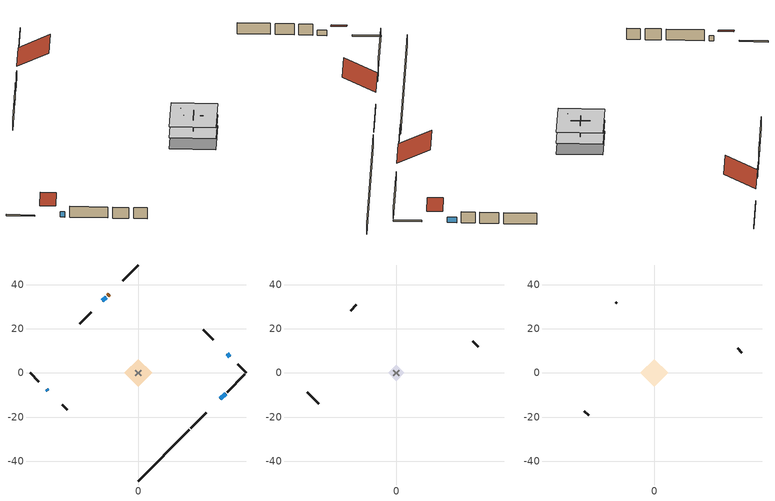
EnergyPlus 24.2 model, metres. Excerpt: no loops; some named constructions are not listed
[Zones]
conditioned space
 floor adiabatic (AdiabaticFloorConstruction): -6.28,0 0,6.28 6.28,0 0,-6.28 z0.3
 floor foundation (Slab2 construction): -6.28,0 0,6.28 6.28,0 0,-6.28 z-2.13
 wall outside (RimJoist1 construction): 23.83,-25.11 30.85,-18.09 z0.3:0.61
 wall outside (RimJoist2 construction): -48.94,0 -45.04,-3.9 z0.3:0.61
 wall outside (RimJoist3 construction): 0,48.94 -7.03,41.91 z0.3:0.61
 wall outside (RimJoist4 construction): 48.94,0 45.04,3.9 z0.3:0.61
 wall outside (AdiabaticWallConstruction 1): -13.23,35.71 -13.88,35.06 z0.3:2.34
 wall outside (AdiabaticWallConstruction): 37.24,-11.7 39.61,-9.33 z0.3:1.43; -41.56,-7.38 -40.94,-8 z0.3:1.46; -14.53,34.41 -16.28,32.66 z0.3:1.4; 41.56,7.38 40.32,8.62 z0.3:1.49
 wall outside (Wall3 construction): 40.27,-8.67 48.28,-0.66 z0.3:2.74
 wall outside (Wall4 construction): -34.45,-14.49 -32.27,-16.67 z0.3:2.74
 wall outside (Wall7 construction): -21.32,27.62 -26.52,22.42 z0.3:2.74
 wall outside (Wall8 construction): 33.9,15.04 29.45,19.49 z0.3:2.74
 wall foundation (FoundationWall1 construction): 0,-48.94 23.17,-25.77 z-2.13:0.3
 wall to garage (Wall5 construction): 1.29,1.29 -1.29,-1.29 z0.3:2.74
 wall to garage (Wall6 construction): -1.29,1.29 1.29,-1.29 z0.3:2.74
 window (WindowConstruction): 37.24,-11.7 39.61,-9.33 z0.3:1.43
 window (WindowConstruction 1): -41.56,-7.38 -40.94,-8 z0.3:1.46
 window (WindowConstruction 2): -14.53,34.41 -16.28,32.66 z0.3:1.4
 window (WindowConstruction 3): 41.56,7.38 40.32,8.62 z0.3:1.49
 door (Door): -13.23,35.71 -13.88,35.06 z0.3:2.34
 ceiling adiabatic (AdiabaticFloorConstruction): 0,-6.28 6.28,0 0,6.28 -6.28,0 z0.3
garage
 floor foundation (Slab1 construction): -3.66,0 0,3.66 3.66,0 0,-3.66 z0
 wall outside (Wall1 construction): -40.28,-8.66 -35.11,-13.83 z0.3:2.74
 wall outside (Wall12 construction): 37.15,11.79 34.56,14.38 z0.3:2.74
 wall outside (Wall2 construction): -18.07,30.87 -20.66,28.28 z0.3:2.74
attic - vented
 floor to garage (Floor1 construction): -3.66,0 0,3.66 3.66,0 0,-3.66 z2.74
 floor to conditioned space (Floor2 construction Reversed): -6.28,0 0,6.28 6.28,0 0,-6.28 z2.74
 wall outside (Wall10 construction): 39.66,9.28 37.8,11.14 z0.3:2.74
 wall outside (Wall11 construction): -16.93,32.01 -17.42,31.52 z0.3:2.74
 wall outside (Wall9 construction): -31.62,-17.32 -29.76,-19.18 z0.3:2.74
 roof outside (Roof1 construction): 36.59,-12.35,2.74 32.05,-7.81,5.95 26.97,-12.89,5.95 31.51,-17.43,2.74
 roof outside (Roof2 construction): -42.22,-6.72,2.74 -40.29,-4.79,4.11 -42.45,-2.62,4.11 -44.38,-4.56,2.74
 roof outside (Roof3 construction): 42.22,6.72,2.74 40.29,4.79,4.11 42.45,2.62,4.11 44.38,4.56,2.74
 roof outside (Roof4 construction): -12.57,36.37,2.74 -8.2,31.99,5.84 -3.31,36.88,5.84 -7.68,41.26,2.74
[Material] Roughness=Rough; Thermal Absorptance=0.9
Name | Thickness {m} | Conductivity {W/m-K} | Density {kg/m3} | Specific Heat {J/kg-K} | Solar Absorptance | Visible Absorptance
ceiling loosefill ins | 0.0846667 | 0.0480833 | 16.02 | 1046.75 | 0.7 | 0.7
ceiling stud and cavity 1 | 0.1397 | 0.0920385 | 65.682 | 1177.47 | 0.7 | 0.7
gypsum board | 0.0127 | 0.160291 | 801 | 837.4 | 0.6 | 0.6
osb sheathing 0.5 in. 2; osb sheathing 0.5 in. 3 | 0.0127 | 0.115458 | 512.64 | 1214.23 | 0.7 | 0.7
wall stud and cavity 2 | 0.1397 | 0.335416 | 139.0536 | 1170.24 | 0.7 | 0.7
[Construction]
Floor2 construction: ceiling loosefill ins, ceiling stud and cavity 1, gypsum board
Wall5 construction Reversed: gypsum board, wall stud and cavity 2, osb sheathing 0.5 in. 2
Wall6 construction Reversed: gypsum board, wall stud and cavity 2, osb sheathing 0.5 in. 3
[EnergyManagementSystem:OutputVariable] Update Frequency=ZoneTimestep
Name | EMS Variable | Type of Data in Variable | EMS Program or Subroutine | Units
loads_htg_windows_conduction_annual_outvar; loads_htg_windows_conduction_timeseries_outvar | loads_htg_windows_conduction | Summed | component_loads_program | J
loads_htg_windows_solar_annual_outvar; loads_htg_windows_solar_timeseries_outvar | loads_htg_windows_solar | Summed | component_loads_program | J
loads_htg_skylights_conduction_annual_outvar; loads_htg_skylights_conduction_timeseries_outvar | loads_htg_skylights_conduction | Summed | component_loads_program | J
loads_htg_skylights_solar_annual_outvar; loads_htg_skylights_solar_timeseries_outvar | loads_htg_skylights_solar | Summed | component_loads_program | J
loads_htg_floors_annual_outvar; loads_htg_floors_timeseries_outvar | loads_htg_floors | Summed | component_loads_program | J
loads_htg_slabs_annual_outvar; loads_htg_slabs_timeseries_outvar | loads_htg_slabs | Summed | component_loads_program | J
loads_htg_internal_mass_annual_outvar; loads_htg_internal_mass_timeseries_outvar | loads_htg_internal_mass | Summed | component_loads_program | J
loads_htg_infil_annual_outvar; loads_htg_infil_timeseries_outvar | loads_htg_infil | Summed | component_loads_program | J
loads_htg_natvent_annual_outvar; loads_htg_natvent_timeseries_outvar | loads_htg_natvent | Summed | component_loads_program | J
loads_htg_mechvent_annual_outvar; loads_htg_mechvent_timeseries_outvar | loads_htg_mechvent | Summed | component_loads_program | J
loads_htg_whf_annual_outvar; loads_htg_whf_timeseries_outvar | loads_htg_whf | Summed | component_loads_program | J
loads_htg_ducts_annual_outvar; loads_htg_ducts_timeseries_outvar | loads_htg_ducts | Summed | component_loads_program | J
loads_htg_intgains_annual_outvar; loads_htg_intgains_timeseries_outvar | loads_htg_intgains | Summed | component_loads_program | J
loads_htg_lighting_annual_outvar; loads_htg_lighting_timeseries_outvar | loads_htg_lighting | Summed | component_loads_program | J
loads_clg_roofs_annual_outvar; loads_clg_roofs_timeseries_outvar | loads_clg_roofs | Summed | component_loads_program | J
loads_clg_ceilings_annual_outvar; loads_clg_ceilings_timeseries_outvar | loads_clg_ceilings | Summed | component_loads_program | J
loads_clg_walls_annual_outvar; loads_clg_walls_timeseries_outvar | loads_clg_walls | Summed | component_loads_program | J
loads_clg_rim_joists_annual_outvar; loads_clg_rim_joists_timeseries_outvar | loads_clg_rim_joists | Summed | component_loads_program | J
loads_clg_foundation_walls_annual_outvar; loads_clg_foundation_walls_timeseries_outvar | loads_clg_foundation_walls | Summed | component_loads_program | J
loads_clg_doors_annual_outvar; loads_clg_doors_timeseries_outvar | loads_clg_doors | Summed | component_loads_program | J
loads_clg_windows_conduction_annual_outvar; loads_clg_windows_conduction_timeseries_outvar | loads_clg_windows_conduction | Summed | component_loads_program | J
loads_clg_windows_solar_annual_outvar; loads_clg_windows_solar_timeseries_outvar | loads_clg_windows_solar | Summed | component_loads_program | J
loads_clg_skylights_conduction_annual_outvar; loads_clg_skylights_conduction_timeseries_outvar | loads_clg_skylights_conduction | Summed | component_loads_program | J
loads_clg_skylights_solar_annual_outvar; loads_clg_skylights_solar_timeseries_outvar | loads_clg_skylights_solar | Summed | component_loads_program | J
loads_clg_floors_annual_outvar; loads_clg_floors_timeseries_outvar | loads_clg_floors | Summed | component_loads_program | J
loads_clg_slabs_annual_outvar; loads_clg_slabs_timeseries_outvar | loads_clg_slabs | Summed | component_loads_program | J
loads_clg_internal_mass_annual_outvar; loads_clg_internal_mass_timeseries_outvar | loads_clg_internal_mass | Summed | component_loads_program | J
loads_clg_infil_annual_outvar; loads_clg_infil_timeseries_outvar | loads_clg_infil | Summed | component_loads_program | J
loads_clg_natvent_annual_outvar; loads_clg_natvent_timeseries_outvar | loads_clg_natvent | Summed | component_loads_program | J
loads_clg_mechvent_annual_outvar; loads_clg_mechvent_timeseries_outvar | loads_clg_mechvent | Summed | component_loads_program | J
loads_clg_whf_annual_outvar; loads_clg_whf_timeseries_outvar | loads_clg_whf | Summed | component_loads_program | J
loads_clg_ducts_annual_outvar; loads_clg_ducts_timeseries_outvar | loads_clg_ducts | Summed | component_loads_program | J
loads_clg_intgains_annual_outvar; loads_clg_intgains_timeseries_outvar | loads_clg_intgains | Summed | component_loads_program | J
loads_clg_lighting_annual_outvar; loads_clg_lighting_timeseries_outvar | loads_clg_lighting | Summed | component_loads_program | J
loads_htg_tot_annual_outvar; loads_htg_tot_timeseries_outvar | loads_htg_tot | Summed | total_loads_program | J
loads_clg_tot_annual_outvar; loads_clg_tot_timeseries_outvar | loads_clg_tot | Summed | total_loads_program | J
total_infil_flow_rate_timeseries_outvar | total_infil_flow_rate | Averaged | total_airflows_program | m^3/s
total_mechvent_flow_rate_timeseries_outvar | total_mechvent_flow_rate | Averaged | total_airflows_program | m^3/s
total_natvent_flow_rate_timeseries_outvar | total_natvent_flow_rate | Averaged | total_airflows_program | m^3/s
total_whf_flow_rate_timeseries_outvar | total_whf_flow_rate | Averaged | total_airflows_program | m^3/s
[Schedule:Day:Interval]
trans schedule winter=0.85 summer=0.7 day; trans schedule winter=0.85 summer=0.7 day 2: No, 24:00, 0.85
trans schedule winter=0.85 summer=0.7 day 1: No, 24:00, 0.7
trans schedule winter=0.85 summer=0.7 default day; mech vent bath fan 0 schedule default day; mech vent range fan 0 schedule default day; misc pool pump schedule default day; general water use schedule default day; cooling season schedule day; cooling season schedule day 2; cooling season schedule default day; exterior lighting schedule default day; natural vent schedule default day: No, 24:00, 0
mech vent bath fan 0 schedule day: No, 01:00, 1, 24:00, 0
mech vent range fan 0 schedule day: No, 18:00, 0, 19:00, 1, 24:00, 0
misc pool pump schedule day; misc pool pump schedule day 10: No, 03:00, 0.0234796, 04:00, 0.0313062, 05:00, 0.0626123, 06:00, 0.117398, 07:00, 0.20349, 08:00, 0.344368, 09:00, 0.657429, 10:00, 0.947011, 11:00, 0.993971, 12:00, 0.947011, 13:00, 0.939185, 14:00, 0.704389, 15:00, 0.586991, 16:00, 0.477419, 17:00, 0.289582, 18:00, 0.18001, 19:00, 0.101745, 20:00, 0.0626123, 21:00, 0.0313062, 24:00, 0.0234796
misc pool pump schedule day 1: No, 03:00, 0.023622, 04:00, 0.0314961, 05:00, 0.0629921, 06:00, 0.11811, 07:00, 0.204724, 08:00, 0.346457, 09:00, 0.661417, 10:00, 0.952756, 11:00, 1, 12:00, 0.952756, 13:00, 0.944882, 14:00, 0.708661, 15:00, 0.590551, 16:00, 0.480315, 17:00, 0.291339, 18:00, 0.181102, 19:00, 0.102362, 20:00, 0.0629921, 21:00, 0.0314961, 24:00, 0.023622
misc pool pump schedule day 2; misc pool pump schedule day 4: No, 03:00, 0.0206108, 04:00, 0.0274811, 05:00, 0.0549621, 06:00, 0.103054, 07:00, 0.178627, 08:00, 0.302292, 09:00, 0.577102, 10:00, 0.831302, 11:00, 0.872524, 12:00, 0.831302, 13:00, 0.824432, 14:00, 0.618324, 15:00, 0.51527, 16:00, 0.419086, 17:00, 0.2542, 18:00, 0.158016, 19:00, 0.0893134, 20:00, 0.0549621, 21:00, 0.0274811, 24:00, 0.0206108
misc pool pump schedule day 3: No, 03:00, 0.0205498, 04:00, 0.0273997, 05:00, 0.0547994, 06:00, 0.102749, 07:00, 0.178098, 08:00, 0.301396, 09:00, 0.575393, 10:00, 0.82884, 11:00, 0.86994, 12:00, 0.82884, 13:00, 0.82199, 14:00, 0.616493, 15:00, 0.513744, 16:00, 0.417845, 17:00, 0.253447, 18:00, 0.157548, 19:00, 0.0890489, 20:00, 0.0547994, 21:00, 0.0273997, 24:00, 0.0205498
misc pool pump schedule day 5; misc pool pump schedule day 7: No, 03:00, 0.0180675, 04:00, 0.02409, 05:00, 0.04818, 06:00, 0.0903375, 07:00, 0.156585, 08:00, 0.26499, 09:00, 0.50589, 10:00, 0.728723, 11:00, 0.764858, 12:00, 0.728723, 13:00, 0.7227, 14:00, 0.542025, 15:00, 0.451688, 16:00, 0.367373, 17:00, 0.222833, 18:00, 0.138518, 19:00, 0.0782925, 20:00, 0.04818, 21:00, 0.02409, 24:00, 0.0180675
misc pool pump schedule day 6: No, 03:00, 0.0179658, 04:00, 0.0239544, 05:00, 0.0479087, 06:00, 0.0898289, 07:00, 0.155703, 08:00, 0.263498, 09:00, 0.503042, 10:00, 0.72462, 11:00, 0.760551, 12:00, 0.72462, 13:00, 0.718631, 14:00, 0.538973, 15:00, 0.449144, 16:00, 0.365304, 17:00, 0.221578, 18:00, 0.137738, 19:00, 0.0778517, 20:00, 0.0479087, 21:00, 0.0239544, 24:00, 0.0179658
misc pool pump schedule day 8: No, 03:00, 0.0198987, 04:00, 0.0265316, 05:00, 0.0530631, 06:00, 0.0994934, 07:00, 0.172455, 08:00, 0.291847, 09:00, 0.557163, 10:00, 0.80258, 11:00, 0.842377, 12:00, 0.80258, 13:00, 0.795947, 14:00, 0.59696, 15:00, 0.497467, 16:00, 0.404606, 17:00, 0.245417, 18:00, 0.152557, 19:00, 0.0862276, 20:00, 0.0530631, 21:00, 0.0265316, 24:00, 0.0198987
misc pool pump schedule day 9: No, 03:00, 0.0198173, 04:00, 0.0264231, 05:00, 0.0528461, 06:00, 0.0990865, 07:00, 0.17175, 08:00, 0.290654, 09:00, 0.554884, 10:00, 0.799297, 11:00, 0.838932, 12:00, 0.799297, 13:00, 0.792692, 14:00, 0.594519, 15:00, 0.495432, 16:00, 0.402952, 17:00, 0.244413, 18:00, 0.151933, 19:00, 0.0858749, 20:00, 0.0528461, 21:00, 0.0264231, 24:00, 0.0198173
general water use schedule day: No, 01:00, 0.315068, 03:00, 0.287671, 04:00, 0.342466, 05:00, 0.369863, 06:00, 0.520548, 07:00, 0.60274, 08:00, 0.534247, 10:00, 0.506849, 11:00, 0.465753, 14:00, 0.479452, 15:00, 0.534247, 16:00, 0.589041, 17:00, 0.69863, 18:00, 0.876712, 19:00, 0.890411, 20:00, 0.986301, 21:00, 1, 22:00, 0.863014, 23:00, 0.616438, 24:00, 0.465753
cooling season schedule day 1; natural vent schedule day: No, 24:00, 1
exterior lighting schedule day: No, 01:00, 0.566667, 03:00, 0.524167, 05:00, 0.495833, 06:00, 0.5525, 07:00, 0.623333, 08:00, 0.580833, 09:00, 0.439167, 10:00, 0.354167, 12:00, 0.34, 13:00, 0.354167, 14:00, 0.396667, 15:00, 0.425, 16:00, 0.495833, 17:00, 0.623333, 18:00, 0.793333, 19:00, 0.906667, 20:00, 0.963333, 21:00, 0.991667, 22:00, 0.920833, 23:00, 0.793333, 24:00, 0.665833
exterior lighting schedule day 1: No, 01:00, 0.528571, 03:00, 0.488929, 05:00, 0.4625, 06:00, 0.515357, 07:00, 0.581429, 08:00, 0.541786, 09:00, 0.409643, 10:00, 0.330357, 12:00, 0.317143, 13:00, 0.330357, 14:00, 0.37, 15:00, 0.396429, 16:00, 0.4625, 17:00, 0.581429, 18:00, 0.74, 19:00, 0.845714, 20:00, 0.898571, 21:00, 0.925, 22:00, 0.858929, 23:00, 0.74, 24:00, 0.621071
exterior lighting schedule day 10: No, 01:00, 0.552381, 03:00, 0.510952, 05:00, 0.483333, 06:00, 0.538571, 07:00, 0.607619, 08:00, 0.56619, 09:00, 0.428095, 10:00, 0.345238, 12:00, 0.331429, 13:00, 0.345238, 14:00, 0.386667, 15:00, 0.414286, 16:00, 0.483333, 17:00, 0.607619, 18:00, 0.773333, 19:00, 0.88381, 20:00, 0.939048, 21:00, 0.966667, 22:00, 0.897619, 23:00, 0.773333, 24:00, 0.649048
exterior lighting schedule day 11: No, 01:00, 0.571429, 03:00, 0.528571, 05:00, 0.5, 06:00, 0.557143, 07:00, 0.628571, 08:00, 0.585714, 09:00, 0.442857, 10:00, 0.357143, 12:00, 0.342857, 13:00, 0.357143, 14:00, 0.4, 15:00, 0.428571, 16:00, 0.5, 17:00, 0.628571, 18:00, 0.8, 19:00, 0.914286, 20:00, 0.971429, 21:00, 1, 22:00, 0.928571, 23:00, 0.8, 24:00, 0.671429
exterior lighting schedule day 2: No, 01:00, 0.485714, 03:00, 0.449286, 05:00, 0.425, 06:00, 0.473571, 07:00, 0.534286, 08:00, 0.497857, 09:00, 0.376429, 10:00, 0.303571, 12:00, 0.291429, 13:00, 0.303571, 14:00, 0.34, 15:00, 0.364286, 16:00, 0.425, 17:00, 0.534286, 18:00, 0.68, 19:00, 0.777143, 20:00, 0.825714, 21:00, 0.85, 22:00, 0.789286, 23:00, 0.68, 24:00, 0.570714
exterior lighting schedule day 3: No, 01:00, 0.442857, 03:00, 0.409643, 05:00, 0.3875, 06:00, 0.431786, 07:00, 0.487143, 08:00, 0.453929, 09:00, 0.343214, 10:00, 0.276786, 12:00, 0.265714, 13:00, 0.276786, 14:00, 0.31, 15:00, 0.332143, 16:00, 0.3875, 17:00, 0.487143, 18:00, 0.62, 19:00, 0.708571, 20:00, 0.752857, 21:00, 0.775, 22:00, 0.719643, 23:00, 0.62, 24:00, 0.520357
exterior lighting schedule day 4: No, 01:00, 0.4, 03:00, 0.37, 05:00, 0.35, 06:00, 0.39, 07:00, 0.44, 08:00, 0.41, 09:00, 0.31, 10:00, 0.25, 12:00, 0.24, 13:00, 0.25, 14:00, 0.28, 15:00, 0.3, 16:00, 0.35, 17:00, 0.44, 18:00, 0.56, 19:00, 0.64, 20:00, 0.68, 21:00, 0.7, 22:00, 0.65, 23:00, 0.56, 24:00, 0.47
exterior lighting schedule day 5: No, 01:00, 0.380952, 03:00, 0.352381, 05:00, 0.333333, 06:00, 0.371429, 07:00, 0.419048, 08:00, 0.390476, 09:00, 0.295238, 10:00, 0.238095, 12:00, 0.228571, 13:00, 0.238095, 14:00, 0.266667, 15:00, 0.285714, 16:00, 0.333333, 17:00, 0.419048, 18:00, 0.533333, 19:00, 0.609524, 20:00, 0.647619, 21:00, 0.666667, 22:00, 0.619048, 23:00, 0.533333, 24:00, 0.447619
exterior lighting schedule day 6: No, 01:00, 0.390476, 03:00, 0.36119, 05:00, 0.341667, 06:00, 0.380714, 07:00, 0.429524, 08:00, 0.400238, 09:00, 0.302619, 10:00, 0.244048, 12:00, 0.234286, 13:00, 0.244048, 14:00, 0.273333, 15:00, 0.292857, 16:00, 0.341667, 17:00, 0.429524, 18:00, 0.546667, 19:00, 0.624762, 20:00, 0.66381, 21:00, 0.683333, 22:00, 0.634524, 23:00, 0.546667, 24:00, 0.45881
exterior lighting schedule day 7: No, 01:00, 0.419048, 03:00, 0.387619, 05:00, 0.366667, 06:00, 0.408571, 07:00, 0.460952, 08:00, 0.429524, 09:00, 0.324762, 10:00, 0.261905, 12:00, 0.251429, 13:00, 0.261905, 14:00, 0.293333, 15:00, 0.314286, 16:00, 0.366667, 17:00, 0.460952, 18:00, 0.586667, 19:00, 0.670476, 20:00, 0.712381, 21:00, 0.733333, 22:00, 0.680952, 23:00, 0.586667, 24:00, 0.492381
exterior lighting schedule day 8: No, 01:00, 0.466667, 03:00, 0.431667, 05:00, 0.408333, 06:00, 0.455, 07:00, 0.513333, 08:00, 0.478333, 09:00, 0.361667, 10:00, 0.291667, 12:00, 0.28, 13:00, 0.291667, 14:00, 0.326667, 15:00, 0.35, 16:00, 0.408333, 17:00, 0.513333, 18:00, 0.653333, 19:00, 0.746667, 20:00, 0.793333, 21:00, 0.816667, 22:00, 0.758333, 23:00, 0.653333, 24:00, 0.548333
exterior lighting schedule day 9: No, 01:00, 0.509524, 03:00, 0.47131, 05:00, 0.445833, 06:00, 0.496786, 07:00, 0.560476, 08:00, 0.522262, 09:00, 0.394881, 10:00, 0.318452, 12:00, 0.305714, 13:00, 0.318452, 14:00, 0.356667, 15:00, 0.382143, 16:00, 0.445833, 17:00, 0.560476, 18:00, 0.713333, 19:00, 0.815238, 20:00, 0.86619, 21:00, 0.891667, 22:00, 0.827976, 23:00, 0.713333, 24:00, 0.59869
[Schedule:Week:Daily]
cooling season schedule Week Rule - Jan1-May26: cooling season schedule day, cooling season schedule day, cooling season schedule day, cooling season schedule day, cooling season schedule day, cooling season schedule day, cooling season schedule day, cooling season schedule default day, cooling season schedule default day, cooling season schedule default day, cooling season schedule default day, cooling season schedule default day
cooling season schedule Week Rule - May27-Jun2: cooling season schedule day, cooling season schedule day, cooling season schedule day, cooling season schedule day, cooling season schedule day, cooling season schedule day 1, cooling season schedule day 1, cooling season schedule default day, cooling season schedule default day, cooling season schedule default day, cooling season schedule default day, cooling season schedule default day
cooling season schedule Week Rule - Jun3-Sep29: cooling season schedule day 1, cooling season schedule day 1, cooling season schedule day 1, cooling season schedule day 1, cooling season schedule day 1, cooling season schedule day 1, cooling season schedule day 1, cooling season schedule default day, cooling season schedule default day, cooling season schedule default day, cooling season schedule default day, cooling season schedule default day
cooling season schedule Week Rule - Sep30-Oct6: cooling season schedule day 1, cooling season schedule day 2, cooling season schedule day 2, cooling season schedule day 2, cooling season schedule day 2, cooling season schedule day 2, cooling season schedule day 2, cooling season schedule default day, cooling season schedule default day, cooling season schedule default day, cooling season schedule default day, cooling season schedule default day
cooling season schedule Week Rule - Oct7-Dec31: cooling season schedule day 2, cooling season schedule day 2, cooling season schedule day 2, cooling season schedule day 2, cooling season schedule day 2, cooling season schedule day 2, cooling season schedule day 2, cooling season schedule default day, cooling season schedule default day, cooling season schedule default day, cooling season schedule default day, cooling season schedule default day
exterior lighting schedule Week Rule - Sep30-Oct6: exterior lighting schedule day 8, exterior lighting schedule day 9, exterior lighting schedule day 9, exterior lighting schedule day 9, exterior lighting schedule day 9, exterior lighting schedule day 9, exterior lighting schedule day 9, exterior lighting schedule default day, exterior lighting schedule default day, exterior lighting schedule default day, exterior lighting schedule default day, exterior lighting schedule default day
exterior lighting schedule Week Rule - Oct7-Oct27: exterior lighting schedule day 9, exterior lighting schedule day 9, exterior lighting schedule day 9, exterior lighting schedule day 9, exterior lighting schedule day 9, exterior lighting schedule day 9, exterior lighting schedule day 9, exterior lighting schedule default day, exterior lighting schedule default day, exterior lighting schedule default day, exterior lighting schedule default day, exterior lighting schedule default day
exterior lighting schedule Week Rule - Oct28-Nov3: exterior lighting schedule day 9, exterior lighting schedule day 9, exterior lighting schedule day 9, exterior lighting schedule day 9, exterior lighting schedule day 10, exterior lighting schedule day 10, exterior lighting schedule day 10, exterior lighting schedule default day, exterior lighting schedule default day, exterior lighting schedule default day, exterior lighting schedule default day, exterior lighting schedule default day
exterior lighting schedule Week Rule - Nov4-Nov24: exterior lighting schedule day 10, exterior lighting schedule day 10, exterior lighting schedule day 10, exterior lighting schedule day 10, exterior lighting schedule day 10, exterior lighting schedule day 10, exterior lighting schedule day 10, exterior lighting schedule default day, exterior lighting schedule default day, exterior lighting schedule default day, exterior lighting schedule default day, exterior lighting schedule default day
exterior lighting schedule Week Rule - Nov25-Dec1: exterior lighting schedule day 10, exterior lighting schedule day 10, exterior lighting schedule day 10, exterior lighting schedule day 10, exterior lighting schedule day 10, exterior lighting schedule day 10, exterior lighting schedule day 11, exterior lighting schedule default day, exterior lighting schedule default day, exterior lighting schedule default day, exterior lighting schedule default day, exterior lighting schedule default day
exterior lighting schedule Week Rule - Dec2-Dec31: exterior lighting schedule day 11, exterior lighting schedule day 11, exterior lighting schedule day 11, exterior lighting schedule day 11, exterior lighting schedule day 11, exterior lighting schedule day 11, exterior lighting schedule day 11, exterior lighting schedule default day, exterior lighting schedule default day, exterior lighting schedule default day, exterior lighting schedule default day, exterior lighting schedule default day
natural vent schedule Week Rule - Jan1-Jan6: natural vent schedule day, natural vent schedule day, natural vent schedule default day, natural vent schedule day, natural vent schedule default day, natural vent schedule day, natural vent schedule default day, natural vent schedule default day, natural vent schedule default day, natural vent schedule default day, natural vent schedule default day, natural vent schedule default day
natural vent schedule Week Rule - Jan7-Dec31: natural vent schedule default day, natural vent schedule day, natural vent schedule default day, natural vent schedule day, natural vent schedule default day, natural vent schedule day, natural vent schedule default day, natural vent schedule default day, natural vent schedule default day, natural vent schedule default day, natural vent schedule default day, natural vent schedule default day
[Schedule:Year]
cooling season schedule: cooling season schedule Week Rule - Jan1-May26, 1, 1, 5, 26, cooling season schedule Week Rule - May27-Jun2, 5, 27, 6, 2, cooling season schedule Week Rule - Jun3-Sep29, 6, 3, 9, 29, cooling season schedule Week Rule - Sep30-Oct6, 9, 30, 10, 6, cooling season schedule Week Rule - Oct7-Dec31, 10, 7, 12, 31
natural vent schedule: natural vent schedule Week Rule - Jan1-Jan6, 1, 1, 1, 6, natural vent schedule Week Rule - Jan7-Dec31, 1, 7, 12, 31
[Schedule:File]
hot_water_dishwasher: File=in.schedules.csv; Column Number=6; Rows to Skip at Top=1; Number of Hours of Data=8760; Column Separator=Comma; Interpolate to Timestep=Yes; Minutes per Item=15; Adjust Schedule for Daylight Savings=Yes
